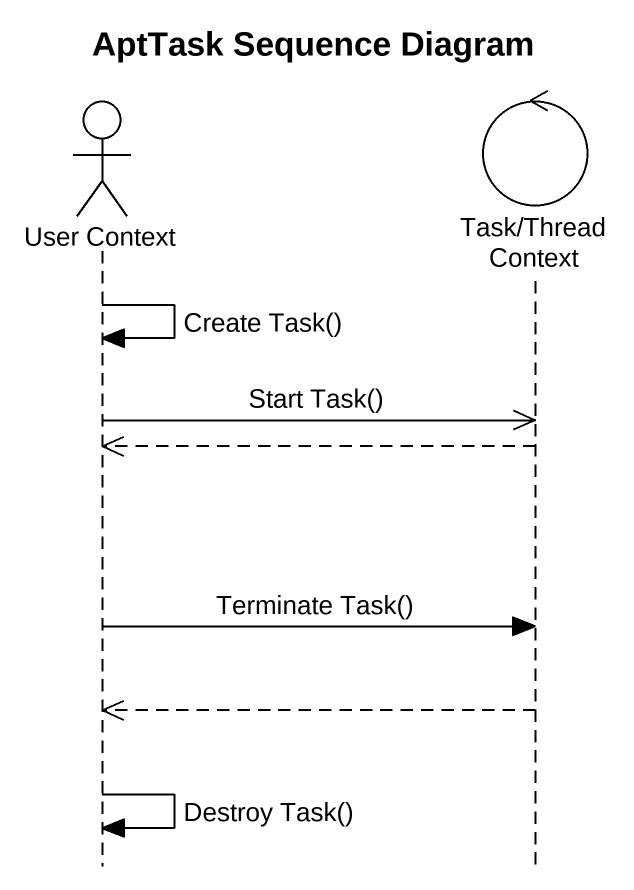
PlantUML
@startuml
title AptTask Sequence Diagram
hide footbox
actor "User Context" as User_Context
control "Task/Thread Context" as Task_Thread_Context

User_Context -> User_Context : Create Task()
User_Context ->> Task_Thread_Context : Start Task()
Task_Thread_Context -->> User_Context
User_Context -> Task_Thread_Context : Terminate Task()
Task_Thread_Context -->> User_Context
User_Context -> User_Context : Destroy Task()
@enduml
